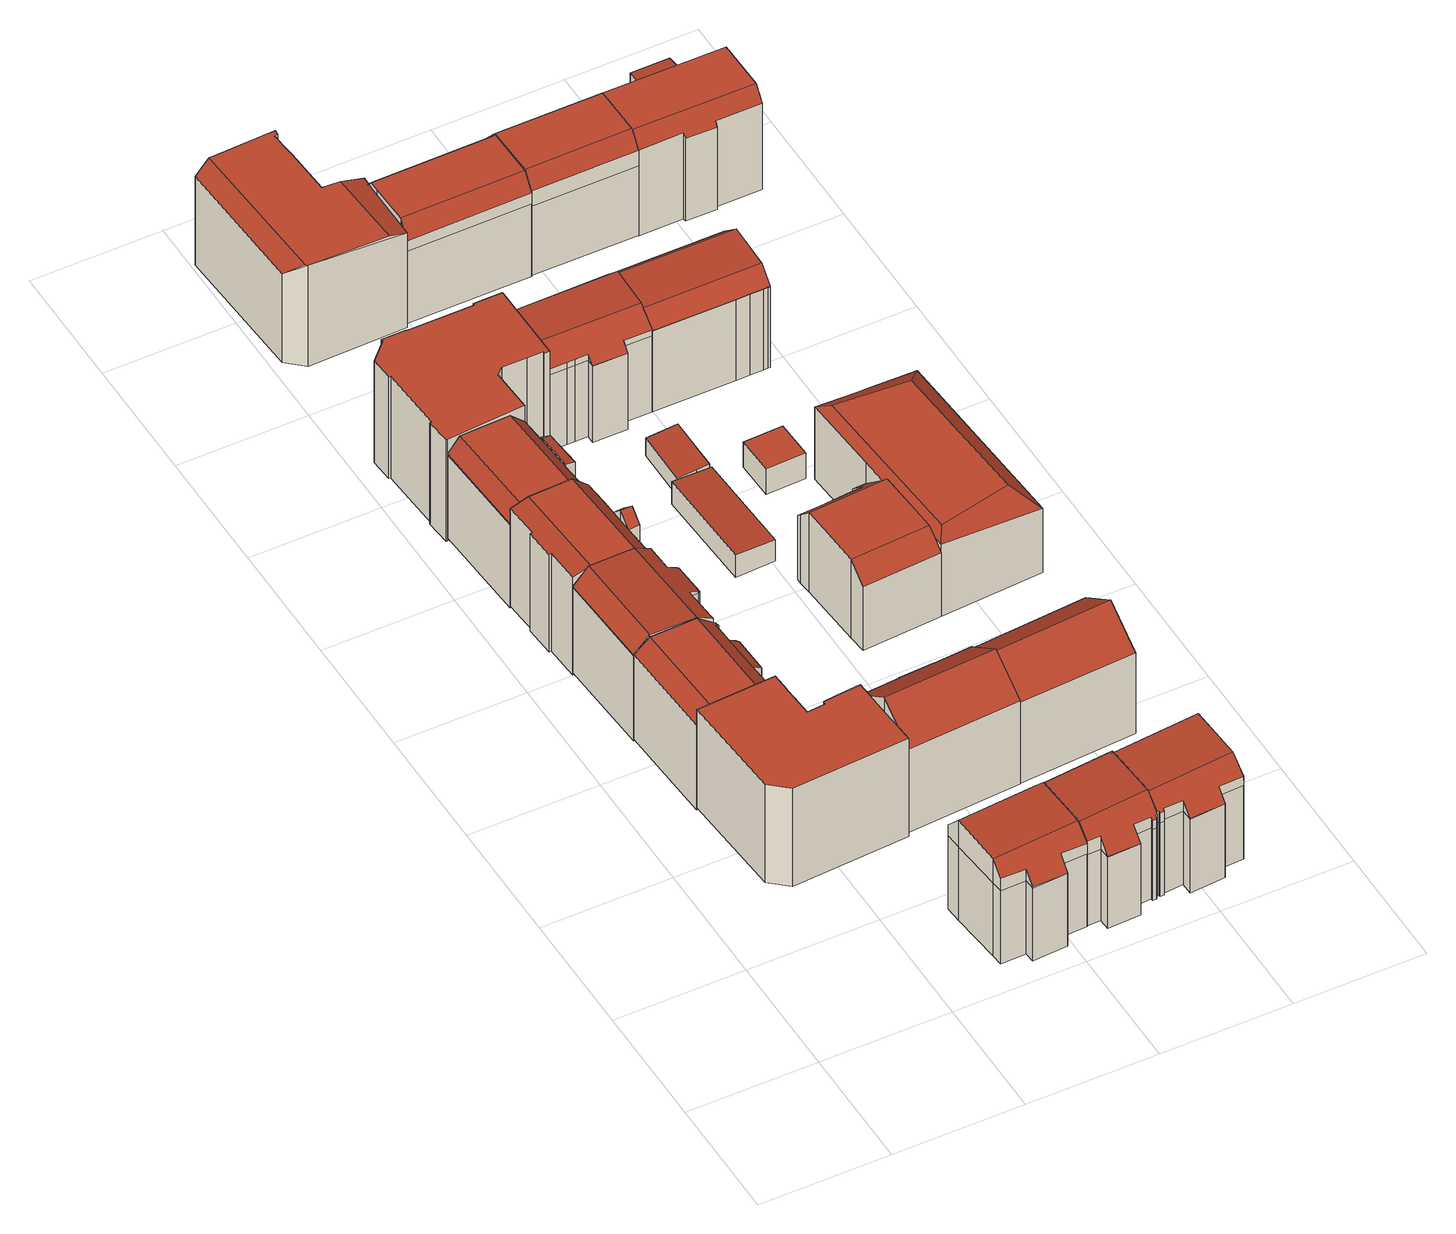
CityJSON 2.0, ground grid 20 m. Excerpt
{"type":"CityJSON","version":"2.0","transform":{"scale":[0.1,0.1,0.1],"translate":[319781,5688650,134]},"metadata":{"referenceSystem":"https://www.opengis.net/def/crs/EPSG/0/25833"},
"CityObjects":{
"building1":{"type":"Building","attributes":{"Dachtyp_tdc":"tdcPolyFlatRoof","Gemeindeschluessel":14713000,"Dachneigung":0,"QualitaetDacherkennung":49,"Geometrietyp2DReferenz":"3000","function":"31001_9998","roofType":"1000","measuredHeight":17.8},"geometry":[{"type":"MultiSurface","lod":"2","boundaries":[[[0,1,2,3]],[[1,4,5,2]],[[4,6,7,5]],[[6,8,9,7]],[[8,10,11,9]],[[10,12,13,11]],[[12,14,15,13]],[[14,16,17,15]],[[16,18,19,17]],[[18,20,21,19]],[[20,22,23,21]],[[22,24,25,23]],[[24,26,27,25]],[[26,28,29,27]],[[28,0,3,29]],[[28,26,24,22,20,18,16,14,12,10,8,6,4,1,0]],[[3,2,5,7,9,11,13,15,17,19,21,23,25,27,29]]],"semantics":{"surfaces":[{"type":"WallSurface"},{"type":"RoofSurface"},{"type":"GroundSurface"}],"values":[0,0,0,0,0,0,0,0,0,0,0,0,0,0,0,1,2]}}]},
"building2":{"type":"Building","attributes":{"Gemeindeschluessel":14713000,"Geometrietyp2DReferenz":"3000","function":"31001_9998","roofType":"9999"},"children":["building2-1","building2-2"]},
"building2-1":{"type":"BuildingPart","attributes":{"Dachtyp_tdc":"tdcPolyFlatRoof","Dachneigung":33.52,"QualitaetDacherkennung":82,"Geometrietyp2DReferenz":"3000","roofType":"2100","measuredHeight":15.35},"parents":["building2"],"geometry":[{"type":"MultiSurface","lod":"2","boundaries":[[[30,31,32]],[[30,33,34,31]],[[33,35,36,34]],[[35,37,38,36]],[[37,39,40,38]],[[37,35,33,30,39]],[[40,31,34,36,38]],[[30,31,40,39]]],"semantics":{"surfaces":[{"type":"WallSurface"},{"type":"RoofSurface"},{"type":"GroundSurface"},{"type":"ClosureSurface"}],"values":[0,0,0,0,0,1,2,3]}}]},
"building2-2":{"type":"BuildingPart","attributes":{"Dachtyp_tdc":"tdcCutGableRoof","Dachneigung":0.685,"QualitaetDacherkennung":90,"Geometrietyp2DReferenz":"3000","roofType":"9999","measuredHeight":17.32},"parents":["building2"],"geometry":[{"type":"MultiSurface","lod":"2","boundaries":[[[41,42,43,44]],[[42,45,46,43]],[[45,47,48,46]],[[47,49,50,48]],[[49,32,31,50]],[[39,51,52,40]],[[51,53,54,52]],[[53,55,56,54]],[[55,57,58,56]],[[57,59,60,58]],[[59,61,62,60]],[[61,63,64,62]],[[63,41,44,64]],[[53,51,39,30,32,49,47,45,42,41,63]],[[61,59,57,55]],[[63,61,55,53]],[[44,43,46,48,50,31,40,52,54,56,58,60,62,64]],[[31,32,30]],[[39,40,31,30]]],"semantics":{"surfaces":[{"type":"WallSurface"},{"type":"RoofSurface"},{"type":"GroundSurface"},{"type":"ClosureSurface"}],"values":[0,0,0,0,0,0,0,0,0,0,0,0,0,1,1,1,2,3,3]}}]},
"building3":{"type":"Building","attributes":{"Dachtyp_tdc":"tdcFreeFormRoof","Gemeindeschluessel":14713000,"Dachneigung":3.22,"QualitaetDacherkennung":74,"Geometrietyp2DReferenz":"3000","function":"31001_9998","roofType":"5000","measuredHeight":18.14},"geometry":[{"type":"MultiSurface","lod":"2","boundaries":[[[65,66,67,68]],[[66,69,70,67]],[[69,71,72,70]],[[71,73,74,72]],[[73,75,76,74]],[[75,77,78,76]],[[77,79,80,78]],[[79,81,82,80]],[[81,83,84,82]],[[83,85,86,84]],[[85,87,88,86]],[[87,89,90,88]],[[89,91,92,90]],[[91,93,94,92]],[[93,95,96,94]],[[95,97,98,96]],[[97,99,100,98]],[[99,65,68,100]],[[101,102,103,104]],[[105,106,107,108,109,110,111,75,112,113,114,115,116,117]],[[118,101,104,117,116]],[[99,118,116,65]],[[97,102,101,118,99]],[[91,117,104,93]],[[89,105,117,91]],[[65,116,115,66]],[[66,115,114,69]],[[69,114,113,71]],[[71,113,112,73]],[[73,112,75]],[[75,111,77]],[[77,111,110,79]],[[79,110,109,81]],[[81,109,108,83]],[[83,108,107,85]],[[85,107,106,87]],[[87,106,105,89]],[[93,104,103,95]],[[95,103,102,97]],[[68,67,70,72,74,76,78,80,82,84,86,88,90,92,94,96,98,100]]],"semantics":{"surfaces":[{"type":"WallSurface"},{"type":"RoofSurface"},{"type":"GroundSurface"}],"values":[0,0,0,0,0,0,0,0,0,0,0,0,0,0,0,0,0,0,1,1,1,0,0,0,0,0,0,0,0,0,0,0,0,0,0,0,0,0,0,2]}}]},
"building4":{"type":"Building","attributes":{"Dachtyp_tdc":"tdcFreeFormRoof","Gemeindeschluessel":14713000,"Dachneigung":2.91,"QualitaetDacherkennung":80,"Geometrietyp2DReferenz":"3000","function":"31001_9998","roofType":"5000","measuredHeight":18.11},"geometry":[{"type":"MultiSurface","lod":"2","boundaries":[[[119,120,121,122]],[[120,123,124,121]],[[123,125,126,124]],[[125,127,128,126]],[[127,129,130,128]],[[129,131,132,130]],[[131,133,134,132]],[[133,135,136,134]],[[135,137,138,136]],[[137,119,122,138]],[[139,140,141,142]],[[143,144,145,146,147,148,125,149]],[[144,139,142,145]],[[120,143,149,123]],[[123,149,125]],[[125,148,127]],[[127,148,147,129]],[[129,147,146,131]],[[131,146,145,133]],[[133,145,142,135]],[[119,140,139,144,143,120]],[[135,142,141,137]],[[137,141,140,119]],[[122,121,124,126,128,130,132,134,136,138]]],"semantics":{"surfaces":[{"type":"WallSurface"},{"type":"RoofSurface"},{"type":"GroundSurface"}],"values":[0,0,0,0,0,0,0,0,0,0,1,1,1,0,0,0,0,0,0,0,0,0,0,2]}}]},
"building5":{"type":"Building","attributes":{"Gemeindeschluessel":14713000,"Geometrietyp2DReferenz":"3000","function":"31001_9998","roofType":"9999"},"children":["building5-1","building5-2"]},
"building5-1":{"type":"BuildingPart","attributes":{"Dachtyp_tdc":"tdcCutGableRoof","Dachneigung":1.38,"QualitaetDacherkennung":79,"Geometrietyp2DReferenz":"3000","roofType":"9999","measuredHeight":18.34},"parents":["building5"],"geometry":[{"type":"MultiSurface","lod":"2","boundaries":[[[150,151,152,153]],[[151,154,155,152]],[[154,156,157,155]],[[156,158,159,157]],[[158,160,161,159]],[[160,162,163,161]],[[162,164,165,163]],[[164,166,167,165]],[[166,168,169,167]],[[168,170,171,172,169]],[[173,66,174,175]],[[66,116,176,174]],[[116,177,178,176]],[[177,150,153,178]],[[162,160,158,156,154,151,150,177]],[[116,66,173,179,180,170,168,166,164]],[[177,116,164,162]],[[153,152,155,157,159,161,163,165,167,169,172,181,175,174,176,178]],[[180,171,170]],[[175,181,179,173]],[[181,172,171,180,179]]],"semantics":{"surfaces":[{"type":"WallSurface"},{"type":"RoofSurface"},{"type":"GroundSurface"},{"type":"ClosureSurface"}],"values":[0,0,0,0,0,0,0,0,0,0,0,0,0,0,1,1,1,2,0,3,3]}}]},
"building5-2":{"type":"BuildingPart","attributes":{"Dachtyp_tdc":"tdcGableRoof","Dachneigung":43.4,"QualitaetDacherkennung":76,"Geometrietyp2DReferenz":"3000","roofType":"3100","measuredHeight":17.75},"parents":["building5"],"geometry":[{"type":"MultiSurface","lod":"2","boundaries":[[[171,182,169,172]],[[182,183,184,169]],[[183,185,186,184]],[[185,187,188,186]],[[187,189,190,188]],[[189,173,175,190]],[[187,185,183,182,171,180,191]],[[191,173,189,187]],[[181,172,169,184,186,188,190,175]],[[179,173,191]],[[181,175,173,179]],[[180,179,191]],[[181,179,180,171,172]]],"semantics":{"surfaces":[{"type":"WallSurface"},{"type":"RoofSurface"},{"type":"GroundSurface"},{"type":"ClosureSurface"}],"values":[0,0,0,0,0,0,1,1,2,0,3,0,3]}}]},
"building6":{"type":"Building","attributes":{"Gemeindeschluessel":14713000,"Geometrietyp2DReferenz":"3000","function":"31001_9998","roofType":"9999"},"children":["building6-1","building6-2"]},
"building6-1":{"type":"BuildingPart","attributes":{"Dachtyp_tdc":"tdcCutGableRoof","Dachneigung":2.09,"QualitaetDacherkennung":85,"Geometrietyp2DReferenz":"3000","roofType":"9999","measuredHeight":17.55},"parents":["building6"],"geometry":[{"type":"MultiSurface","lod":"2","boundaries":[[[192,193,194,195]],[[193,196,197,194]],[[196,198,199,197]],[[200,201,202,203]],[[201,204,205,202]],[[204,206,207,205]],[[206,208,209,207]],[[208,192,195,209]],[[210,211,212,213]],[[198,214,193,215,216,206,204,217,200]],[[218,213,212,216,215]],[[200,217,201]],[[201,217,204]],[[193,214,196]],[[192,210,213,218,215,193]],[[196,214,198]],[[208,211,210,192]],[[206,216,212,211,208]],[[195,194,197,199,203,202,205,207,209]],[[200,203,199,198]]],"semantics":{"surfaces":[{"type":"WallSurface"},{"type":"RoofSurface"},{"type":"GroundSurface"},{"type":"ClosureSurface"}],"values":[0,0,0,0,0,0,0,0,1,1,1,0,0,0,0,0,0,0,2,3]}}]},
"building6-2":{"type":"BuildingPart","attributes":{"Dachtyp_tdc":"tdcPolyFlatRoof","Dachneigung":17.78,"QualitaetDacherkennung":75,"Geometrietyp2DReferenz":"3000","roofType":"2100","measuredHeight":15.41},"parents":["building6"],"geometry":[{"type":"MultiSurface","lod":"2","boundaries":[[[219,220,200,203,221]],[[222,223,224,199,198]],[[223,219,221,224]],[[223,222,220,219]],[[221,203,199,224]],[[222,198,200,220]],[[198,199,203,200]]],"semantics":{"surfaces":[{"type":"WallSurface"},{"type":"RoofSurface"},{"type":"GroundSurface"},{"type":"ClosureSurface"}],"values":[0,0,0,1,2,0,3]}}]},
"building7":{"type":"Building","attributes":{"Dachtyp_tdc":"tdcGableRoof","Gemeindeschluessel":14713000,"Dachneigung":37.18,"QualitaetDacherkennung":60,"Geometrietyp2DReferenz":"3000","function":"31001_9998","roofType":"3100","measuredHeight":19.68},"geometry":[{"type":"MultiSurface","lod":"2","boundaries":[[[225,226,227,228]],[[226,229,230,227]],[[229,231,232,230]],[[231,233,234,232]],[[233,235,236,234]],[[235,237,238,236]],[[237,239,240,238]],[[239,241,242,240]],[[241,243,244,242]],[[243,245,246,244]],[[245,247,248,246]],[[247,249,250,248]],[[249,225,228,250]],[[245,243,241,239,237,235,233,231,229,226,225]],[[225,249,247,245]],[[228,227,230,232,234,236,238,240,242,244,246,248,250]]],"semantics":{"surfaces":[{"type":"WallSurface"},{"type":"RoofSurface"},{"type":"GroundSurface"}],"values":[0,0,0,0,0,0,0,0,0,0,0,0,0,1,1,2]}}]},
"building8":{"type":"Building","attributes":{"Dachtyp_tdc":"tdcFreeFormRoof","Gemeindeschluessel":14713000,"Dachneigung":2.79,"QualitaetDacherkennung":74,"Geometrietyp2DReferenz":"3000","function":"31001_9998","roofType":"5000","measuredHeight":18},"geometry":[{"type":"MultiSurface","lod":"2","boundaries":[[[251,252,253,254]],[[252,255,256,253]],[[255,257,258,256]],[[257,259,260,258]],[[259,261,262,260]],[[261,263,264,262]],[[263,265,266,264]],[[265,267,268,266]],[[267,269,270,268]],[[269,271,272,270]],[[271,273,274,272]],[[273,275,276,274]],[[275,277,278,276]],[[277,279,280,278]],[[279,281,282,280]],[[281,251,254,282]],[[283,284,285,286,287,288,289,290,291,292,293,269]],[[294,295,296,297]],[[290,289,295,294]],[[279,294,297,281]],[[281,297,296,251]],[[277,290,294,279]],[[251,296,295,252]],[[252,295,289,255]],[[269,293,271]],[[271,293,292,273]],[[273,292,291,275]],[[275,291,290,277]],[[255,289,288,257]],[[257,288,287,259]],[[259,287,286,261]],[[261,286,285,263]],[[263,285,284,265]],[[265,284,283,267]],[[267,283,269]],[[254,253,256,258,260,262,264,266,268,270,272,274,276,278,280,282]]],"semantics":{"surfaces":[{"type":"WallSurface"},{"type":"RoofSurface"},{"type":"GroundSurface"}],"values":[0,0,0,0,0,0,0,0,0,0,0,0,0,0,0,0,1,1,1,0,0,0,0,0,0,0,0,0,0,0,0,0,0,0,0,2]}}]},
"building9":{"type":"Building","attributes":{"Dachtyp_tdc":"tdcPolyFlatRoof","Gemeindeschluessel":14713000,"Dachneigung":0,"QualitaetDacherkennung":47,"Geometrietyp2DReferenz":"3000","function":"31001_9998","roofType":"1000","measuredHeight":18.44},"geometry":[{"type":"MultiSurface","lod":"2","boundaries":[[[298,299,300,301]],[[299,302,303,300]],[[302,304,305,303]],[[304,306,307,305]],[[306,308,309,307]],[[308,310,311,309]],[[310,312,313,311]],[[312,314,315,313]],[[314,316,317,315]],[[316,318,319,317]],[[318,320,321,319]],[[320,322,323,321]],[[322,324,325,323]],[[324,326,327,325]],[[326,328,329,327]],[[328,330,331,329]],[[330,332,333,331]],[[332,334,335,333]],[[334,336,337,335]],[[336,338,339,337]],[[338,340,341,339]],[[340,342,343,341]],[[342,298,301,343]],[[342,340,338,336,334,332,330,328,326,324,322,320,318,316,314,312,310,308,306,304,302,299,298]],[[301,300,303,305,307,309,311,313,315,317,319,321,323,325,327,329,331,333,335,337,339,341,343]]],"semantics":{"surfaces":[{"type":"WallSurface"},{"type":"RoofSurface"},{"type":"GroundSurface"}],"values":[0,0,0,0,0,0,0,0,0,0,0,0,0,0,0,0,0,0,0,0,0,0,0,1,2]}}]},
"building10":{"type":"Building","attributes":{"Dachtyp_tdc":"tdcFreeFormRoof","Gemeindeschluessel":14713000,"Dachneigung":1.89,"QualitaetDacherkennung":56,"Geometrietyp2DReferenz":"3000","function":"31001_9998","roofType":"5000","measuredHeight":18.27},"geometry":[{"type":"MultiSurface","lod":"2","boundaries":[[[344,345,346,347]],[[345,348,349,346]],[[348,350,351,349]],[[350,352,353,351]],[[352,354,355,353]],[[354,356,357,355]],[[356,358,359,357]],[[358,360,361,359]],[[360,362,363,361]],[[362,364,365,363]],[[364,366,367,365]],[[366,368,369,367]],[[368,370,371,369]],[[370,344,347,371]],[[360,372,373,362]],[[374,356,354,375]],[[370,368,366,364,373,372,358,374,375,352,350,348,345,344]],[[354,352,375]],[[358,356,374]],[[364,362,373]],[[360,358,372]],[[347,346,349,351,353,355,357,359,361,363,365,367,369,371]]],"semantics":{"surfaces":[{"type":"WallSurface"},{"type":"RoofSurface"},{"type":"GroundSurface"}],"values":[0,0,0,0,0,0,0,0,0,0,0,0,0,0,1,1,1,0,0,0,0,2]}}]},
"building11":{"type":"Building","attributes":{"Dachtyp_tdc":"tdcFreeFormRoof","Gemeindeschluessel":14713000,"Dachneigung":3.24,"QualitaetDacherkennung":76,"Geometrietyp2DReferenz":"3000","function":"31001_9998","roofType":"5000","measuredHeight":17.99},"geometry":[{"type":"MultiSurface","lod":"2","boundaries":[[[376,377,378,379]],[[377,380,381,378]],[[380,382,383,381]],[[382,384,385,383]],[[384,386,387,385]],[[386,388,389,387]],[[388,390,391,389]],[[390,392,393,391]],[[392,394,395,393]],[[394,396,397,395]],[[396,398,399,397]],[[398,400,401,399]],[[400,402,403,401]],[[402,404,405,403]],[[404,406,407,405]],[[406,408,409,407]],[[408,376,379,409]],[[410,411,412,413,414,415,416]],[[417,418,388,419,420,421,422,423,424,425,426,427]],[[421,416,415,428,422]],[[404,422,428,406]],[[406,428,415,414,408]],[[392,417,427,394]],[[394,427,426,396]],[[396,426,425,398]],[[398,425,424,400]],[[400,424,423,402]],[[402,423,422,404]],[[384,420,419,386]],[[382,410,416,421,420,384]],[[386,419,388]],[[390,418,417,392]],[[408,414,413,376]],[[376,413,412,377]],[[377,412,411,380]],[[380,411,410,382]],[[388,418,390]],[[379,378,381,383,385,387,389,391,393,395,397,399,401,403,405,407,409]]],"semantics":{"surfaces":[{"type":"WallSurface"},{"type":"RoofSurface"},{"type":"GroundSurface"}],"values":[0,0,0,0,0,0,0,0,0,0,0,0,0,0,0,0,0,1,1,1,0,0,0,0,0,0,0,0,0,0,0,0,0,0,0,0,0,2]}}]},
"building12":{"type":"Building","attributes":{"Dachtyp_tdc":"tdcPolyFlatRoof","Gemeindeschluessel":14713000,"Dachneigung":2.85,"QualitaetDacherkennung":79,"Geometrietyp2DReferenz":"3000","function":"31001_9998","roofType":"2100","measuredHeight":4.14},"geometry":[{"type":"MultiSurface","lod":"2","boundaries":[[[429,430,431,432]],[[430,433,434,431]],[[433,435,436,434]],[[435,429,432,436]],[[435,433,430,429]],[[432,431,434,436]]],"semantics":{"surfaces":[{"type":"WallSurface"},{"type":"RoofSurface"},{"type":"GroundSurface"}],"values":[0,0,0,0,1,2]}}]},
"building13":{"type":"Building","attributes":{"Dachtyp_tdc":"tdcGableRoof","Gemeindeschluessel":14713000,"Dachneigung":35.84,"QualitaetDacherkennung":74,"Geometrietyp2DReferenz":"3000","function":"31001_9998","roofType":"3100","measuredHeight":19.1},"geometry":[{"type":"MultiSurface","lod":"2","boundaries":[[[437,438,439,440]],[[438,441,442,439]],[[441,443,444,442]],[[443,437,440,444]],[[441,438,445]],[[437,443,446]],[[438,437,446,445]],[[443,441,445,446]],[[440,439,442,444]]],"semantics":{"surfaces":[{"type":"WallSurface"},{"type":"RoofSurface"},{"type":"GroundSurface"}],"values":[0,0,0,0,0,0,1,1,2]}}]},
"building14":{"type":"Building","attributes":{"Dachtyp_tdc":"tdcFreeFormRoof","Gemeindeschluessel":14713000,"Dachneigung":2.47,"QualitaetDacherkennung":73,"Geometrietyp2DReferenz":"3000","function":"31001_9998","roofType":"5000","measuredHeight":17.58},"geometry":[{"type":"MultiSurface","lod":"2","boundaries":[[[447,448,449,325]],[[448,450,323,449]],[[450,451,452,323]],[[451,453,454,452]],[[453,455,456,454]],[[455,457,458,456]],[[457,459,460,458]],[[459,461,462,460]],[[461,463,464,462]],[[463,465,466,464]],[[465,467,468,466]],[[467,469,470,468]],[[469,471,472,470]],[[471,447,325,472]],[[473,474,475,476]],[[463,477,478,479,480,481,482,483,484,485,486]],[[480,474,473,487,481]],[[447,482,481,487,448]],[[448,487,473,476,450]],[[463,486,465]],[[465,486,485,467]],[[467,485,484,469]],[[469,484,483,471]],[[471,483,482,447]],[[453,474,480,455]],[[455,480,479,457]],[[457,479,478,459]],[[459,478,477,461]],[[461,477,463]],[[450,476,475,451]],[[451,475,474,453]],[[325,449,323,452,454,456,458,460,462,464,466,468,470,472]]],"semantics":{"surfaces":[{"type":"WallSurface"},{"type":"RoofSurface"},{"type":"GroundSurface"}],"values":[0,0,0,0,0,0,0,0,0,0,0,0,0,0,1,1,1,0,0,0,0,0,0,0,0,0,0,0,0,0,0,2]}}]},
"building15":{"type":"Building","attributes":{"Dachtyp_tdc":"tdcPolyFlatRoof","Gemeindeschluessel":14713000,"Dachneigung":4.34,"QualitaetDacherkennung":96,"Geometrietyp2DReferenz":"3000","function":"31001_9998","roofType":"2100","measuredHeight":3.51},"geometry":[{"type":"MultiSurface","lod":"2","boundaries":[[[488,489,490,491]],[[489,492,493,490]],[[492,494,495,493]],[[494,496,497,495]],[[496,498,499,497]],[[498,488,491,499]],[[498,496,494,492,489,488]],[[491,490,493,495,497,499]]],"semantics":{"surfaces":[{"type":"WallSurface"},{"type":"RoofSurface"},{"type":"GroundSurface"}],"values":[0,0,0,0,0,0,1,2]}}]},
"building16":{"type":"Building","attributes":{"Dachtyp_tdc":"tdcFreeFormRoof","Gemeindeschluessel":14713000,"Dachneigung":2.59,"QualitaetDacherkennung":75,"Geometrietyp2DReferenz":"3000","function":"31001_9998","roofType":"5000","measuredHeight":17.61},"geometry":[{"type":"MultiSurface","lod":"2","boundaries":[[[500,501,502,503]],[[501,504,505,502]],[[504,506,507,505]],[[506,508,509,507]],[[508,510,511,509]],[[510,512,513,511]],[[512,514,515,513]],[[514,516,517,515]],[[516,518,519,517]],[[518,520,521,519]],[[520,522,523,521]],[[522,500,503,523]],[[524,525,510,508,526,527,528,529]],[[530,531,532,533]],[[528,534,532,531,529]],[[500,532,534,501]],[[501,534,528,527,504]],[[522,533,532,500]],[[520,530,533,522]],[[518,531,530,520]],[[516,529,531,518]],[[514,524,529,516]],[[504,527,526,506]],[[506,526,508]],[[512,525,524,514]],[[510,525,512]],[[503,502,505,507,509,511,513,515,517,519,521,523]]],"semantics":{"surfaces":[{"type":"WallSurface"},{"type":"RoofSurface"},{"type":"GroundSurface"}],"values":[0,0,0,0,0,0,0,0,0,0,0,0,1,1,1,0,0,0,0,0,0,0,0,0,0,0,2]}}]},
"building17":{"type":"Building","attributes":{"Dachtyp_tdc":"tdcPolyFlatRoof","Gemeindeschluessel":14713000,"Dachneigung":0,"QualitaetDacherkennung":83,"Geometrietyp2DReferenz":"3000","function":"31001_9998","roofType":"1000","measuredHeight":4.53},"geometry":[{"type":"MultiSurface","lod":"2","boundaries":[[[535,536,537,538]],[[536,539,540,537]],[[539,541,542,540]],[[541,535,538,542]],[[541,539,536,535]],[[538,537,540,542]]],"semantics":{"surfaces":[{"type":"WallSurface"},{"type":"RoofSurface"},{"type":"GroundSurface"}],"values":[0,0,0,0,1,2]}}]},
"building18":{"type":"Building","attributes":{"Gemeindeschluessel":14713000,"Geometrietyp2DReferenz":"3000","function":"31001_9998","roofType":"9999"},"children":["building18-1","building18-2"]},
"building18-1":{"type":"BuildingPart","attributes":{"Dachtyp_tdc":"tdcCutGableRoof","Dachneigung":0.3,"QualitaetDacherkennung":69,"Geometrietyp2DReferenz":"3000","roofType":"9999","measuredHeight":14.26},"parents":["building18"],"geometry":[{"type":"MultiSurface","lod":"2","boundaries":[[[543,544,545,546]],[[544,547,548,545]],[[547,549,550,548]],[[549,551,552,550]],[[551,553,554,552]],[[553,555,556,554]],[[555,557,558,556]],[[557,559,560,558]],[[559,561,562,560]],[[561,563,564,562]],[[547,544,543,565,566]],[[567,568,563,561,559,557,555,553,551,549]],[[566,567,549,547]],[[546,545,548,550,552,554,556,558,560,562,564,569,570]],[[571,568,567]],[[569,564,563,568,571]],[[566,572,571,567]],[[572,570,569,571]],[[565,572,566]],[[543,546,570,572,565]]],"semantics":{"surfaces":[{"type":"WallSurface"},{"type":"RoofSurface"},{"type":"GroundSurface"},{"type":"ClosureSurface"}],"values":[0,0,0,0,0,0,0,0,0,0,1,1,1,2,0,3,0,3,0,3]}}]},
"building18-2":{"type":"BuildingPart","attributes":{"Dachtyp_tdc":"tdcCutTentRoof","Dachneigung":0.095,"QualitaetDacherkennung":62,"Geometrietyp2DReferenz":"3000","roofType":"9999","measuredHeight":14.26},"parents":["building18"],"geometry":[{"type":"MultiSurface","lod":"2","boundaries":[[[573,574,575,576]],[[574,577,543,546,575]],[[578,579,580,564,563]],[[579,581,582,580]],[[581,583,584,582]],[[583,573,576,584]],[[574,573,585,586]],[[577,574,586,587]],[[579,578,568,571,572,565,577,587,588]],[[573,583,581,579,588,585]],[[588,587,586,585]],[[576,575,546,570,569,564,580,582,584]],[[578,563,568]],[[565,543,577]],[[568,563,564,569,571]],[[571,569,570,572]],[[572,570,546,543,565]]],"semantics":{"surfaces":[{"type":"WallSurface"},{"type":"RoofSurface"},{"type":"GroundSurface"},{"type":"ClosureSurface"}],"values":[0,0,0,0,0,0,1,1,1,1,1,2,0,0,3,3,3]}}]},
"building19":{"type":"Building","attributes":{"Dachtyp_tdc":"tdcFreeFormRoof","Gemeindeschluessel":14713000,"Dachneigung":4.78,"QualitaetDacherkennung":80,"Geometrietyp2DReferenz":"3000","function":"31001_9998","roofType":"5000","measuredHeight":17.48},"geometry":[{"type":"MultiSurface","lod":"2","boundaries":[[[589,590,591,592]],[[590,593,452,591]],[[593,594,595,452]],[[594,596,597,595]],[[596,598,599,597]],[[598,600,601,599]],[[600,602,603,601]],[[602,604,605,603]],[[604,606,607,605]],[[606,608,609,607]],[[608,610,458,609]],[[610,589,592,458]],[[611,612,613,614,615,616,617,618]],[[594,593,619,620]],[[619,621,614,613,620]],[[589,614,621,590]],[[590,621,619,593]],[[596,620,613,598]],[[594,620,596]],[[604,618,617,606]],[[602,611,618,604]],[[606,617,616,608]],[[608,616,615,610]],[[610,615,614,589]],[[598,613,612,600]],[[600,612,611,602]],[[592,591,452,595,597,599,601,603,605,607,609,458]]],"semantics":{"surfaces":[{"type":"WallSurface"},{"type":"RoofSurface"},{"type":"GroundSurface"}],"values":[0,0,0,0,0,0,0,0,0,0,0,0,1,1,1,0,0,0,0,0,0,0,0,0,0,0,2]}}]},
"building20":{"type":"Building","attributes":{"Dachtyp_tdc":"tdcFreeFormRoof","Gemeindeschluessel":14713000,"Dachneigung":2.37,"QualitaetDacherkennung":79,"Geometrietyp2DReferenz":"3000","function":"31001_9998","roofType":"5000","measuredHeight":17.89},"geometry":[{"type":"MultiSurface","lod":"2","boundaries":[[[622,623,624,625]],[[623,626,627,624]],[[626,628,629,627]],[[628,630,631,629]],[[630,632,633,631]],[[632,634,635,633]],[[634,636,637,635]],[[636,638,639,637]],[[638,640,641,639]],[[640,642,643,641]],[[642,644,645,643]],[[644,646,647,645]],[[646,648,649,647]],[[648,650,651,649]],[[650,622,625,651]],[[652,653,654,655]],[[656,657,636,658,659,660,661,662,663,664,665,666,667]],[[668,667,666,654,653]],[[642,668,653,644]],[[640,656,667,668,642]],[[650,665,664,622]],[[648,655,654,666,665,650]],[[622,664,663,623]],[[623,663,662,626]],[[626,662,661,628]],[[628,661,660,630]],[[630,660,659,632]],[[632,659,658,634]],[[634,658,636]],[[638,657,656,640]],[[636,657,638]],[[646,652,655,648]],[[644,653,652,646]],[[625,624,627,629,631,633,635,637,639,641,643,645,647,649,651]]],"semantics":{"surfaces":[{"type":"WallSurface"},{"type":"RoofSurface"},{"type":"GroundSurface"}],"values":[0,0,0,0,0,0,0,0,0,0,0,0,0,0,0,1,1,1,0,0,0,0,0,0,0,0,0,0,0,0,0,0,0,2]}}]},
"building21":{"type":"Building","attributes":{"Gemeindeschluessel":14713000,"Geometrietyp2DReferenz":"3000","function":"31001_9998","roofType":"9999"},"children":["building21-1","building21-2"]},
"building21-1":{"type":"BuildingPart","attributes":{"Dachtyp_tdc":"tdcPolyFlatRoof","Dachneigung":3.85,"QualitaetDacherkennung":76,"Geometrietyp2DReferenz":"3000","roofType":"2100","measuredHeight":15.26},"parents":["building21"],"geometry":[{"type":"MultiSurface","lod":"2","boundaries":[[[669,670,671,672,673]],[[670,674,675,671]],[[674,676,677,675]],[[676,678,677]],[[676,674,670,669]],[[672,671,675,677]],[[673,678,676,669]],[[673,672,677,678]]],"semantics":{"surfaces":[{"type":"WallSurface"},{"type":"RoofSurface"},{"type":"GroundSurface"},{"type":"ClosureSurface"}],"values":[0,0,0,0,1,2,0,3]}}]},
"building21-2":{"type":"BuildingPart","attributes":{"Dachtyp_tdc":"tdcCutGableRoof","Dachneigung":2.19,"QualitaetDacherkennung":74,"Geometrietyp2DReferenz":"3000","roofType":"9999","measuredHeight":17.96},"parents":["building21"],"geometry":[{"type":"MultiSurface","lod":"2","boundaries":[[[656,673,672,679]],[[678,680,681,677]],[[680,682,683,681]],[[682,684,685,683]],[[684,686,687,685]],[[686,688,689,687]],[[688,690,691,689]],[[690,692,693,691]],[[692,694,695,693]],[[694,652,696,695]],[[652,697,698,696]],[[697,699,700,698]],[[699,656,679,700]],[[682,680,678,673,656,699]],[[697,652,694,692,690,688,686,684]],[[699,697,684,682]],[[679,672,677,681,683,685,687,689,691,693,695,696,698,700]],[[677,672,673,678]]],"semantics":{"surfaces":[{"type":"WallSurface"},{"type":"RoofSurface"},{"type":"GroundSurface"},{"type":"ClosureSurface"}],"values":[0,0,0,0,0,0,0,0,0,0,0,0,0,1,1,1,2,3]}}]}
},
"vertices":[
[115,282,210],[87,306,210],[87,306,32],[115,282,32],[76,474,210],[76,474,32],[197,481,210],[197,481,32],[197,472,210],[197,472,32],[198,459,210],[198,459,32],[198,448,210],[198,448,32],[199,436,210],[199,436,32],[199,432,210],[199,432,32],[201,401,210],[201,401,32],[229,403,210],[229,403,32],[230,408,210],[230,408,32],[251,410,210],[251,410,32],[287,413,210],[287,413,32],[294,293,210],[294,293,32],
[191,597,181],[191,597,28],[191,597,180],[201,597,175],[201,597,28],[206,597,171],[206,597,28],[208,539,171],[208,539,28],[194,537,181],[194,537,28],
[189,637,180],[193,637,177],[193,637,28],[189,637,28],[194,631,177],[194,631,28],[189,630,181],[189,630,28],[191,606,180],[191,606,28],[197,481,181],[197,481,28],[172,480,200],[172,480,28],[100,475,201],[100,475,28],[76,474,181],[76,474,28],[68,632,181],[68,632,28],[92,633,201],[92,633,28],[164,636,200],[164,636,28],
[156,791,178],[180,792,178],[180,792,24],[156,791,24],[181,768,178],[181,768,24],[182,751,178],[182,751,24],[197,751,178],[197,751,24],[200,751,178],[200,751,24],[202,698,178],[202,698,24],[200,697,178],[200,697,24],[185,696,178],[185,696,24],[186,679,178],[186,679,24],[188,642,178],[188,642,24],[189,642,178],[189,642,24],[189,637,178],[189,637,24],[165,636,178],[165,636,24],[92,633,178],[92,633,24],[68,632,178],[68,632,24],[60,785,178],[60,785,24],[136,790,178],[136,790,24],[84,786,205],[60,785,180],[68,632,180],[92,633,205],[189,637,187],[189,642,187],[188,642,188],[186,679,188],[185,696,188],[200,697,180],[202,698,179],[197,751,180],[182,751,188],[181,768,188],[180,792,188],[156,791,201],[165,636,201],[136,790,202],
[402,148,171],[414,24,171],[414,24,39],[402,148,39],[374,22,171],[374,22,39],[374,4,171],[374,4,39],[320,1,171],[320,1,39],[319,17,171],[319,17,39],[281,16,171],[281,16,39],[279,34,171],[279,34,39],[272,115,171],[272,115,39],[270,141,171],[270,141,39],[404,126,220],[402,148,195],[270,141,191],[272,115,220],[414,24,190],[412,45,215],[279,34,215],[281,16,194],[319,17,192],[320,1,173],[374,22,192],
[60,785,196],[57,839,196],[57,839,19],[60,785,19],[54,839,195],[54,839,19],[51,886,195],[51,886,19],[54,886,196],[54,886,19],[51,940,196],[51,940,19],[79,942,203],[79,942,19],[147,946,201],[147,946,19],[171,947,178],[171,947,19],[174,909,178],[174,909,19],[174,908,178],[174,908,155],[174,908,19],[177,846,178],[180,792,19],[177,846,19],[156,791,19],[88,787,203],[88,787,19],[176,866,178],[175,885,178],[176,866,19],
[174,909,155],[175,886,177],[175,886,19],[191,886,178],[191,886,19],[193,867,197],[193,867,19],[194,847,178],[194,847,19],[176,866,197],
[42,1096,165],[162,1104,165],[162,1104,15],[42,1096,15],[164,1064,165],[164,1064,15],[165,1064,165],[165,1064,15],[168,1003,165],[167,1003,165],[167,1003,15],[168,1003,15],[170,974,165],[170,974,15],[171,947,165],[171,947,15],[51,940,165],[51,940,15],[42,1096,168],[51,940,168],[70,941,191],[61,1097,191],[164,1064,166],[139,1102,188],[148,946,188],[167,1003,166],[91,1099,190],
[183,1005,165],[168,1003,169],[183,1005,15],[165,1064,169],[179,1065,165],[179,1065,15],
[290,353,236],[287,413,191],[287,413,39],[290,353,39],[320,416,190],[320,416,39],[330,417,190],[330,417,39],[348,418,190],[348,418,39],[348,420,189],[348,420,39],[349,420,189],[349,420,39],[402,422,189],[402,422,39],[402,421,190],[402,421,39],[460,425,190],[460,425,39],[463,364,236],[463,364,39],[467,304,190],[467,304,39],[294,293,190],[294,293,39],
[510,155,169],[512,135,169],[512,135,40],[510,155,40],[520,52,169],[520,52,40],[522,29,169],[522,29,40],[519,29,169],[519,29,40],[519,26,169],[519,26,40],[513,26,169],[513,26,40],[513,29,169],[513,29,40],[485,27,169],[485,27,40],[486,9,169],[486,9,40],[436,7,169],[436,7,40],[435,25,169],[435,25,40],[414,24,169],[414,24,40],[412,42,169],[412,42,40],[405,125,169],[405,125,40],[402,148,169],[402,148,40],[485,27,190],[513,29,189],[513,26,185],[519,26,185],[519,29,189],[522,29,189],[520,52,216],[412,42,216],[414,24,194],[435,25,193],[436,7,171],[405,125,220],[512,135,220],[510,155,195],[402,148,192],
[37,1135,194],[40,1135,194],[40,1135,10],[37,1135,10],[34,1237,194],[34,1237,10],[31,1237,194],[31,1237,10],[29,1273,194],[29,1273,10],[57,1301,194],[57,1301,10],[57,1305,194],[57,1305,10],[94,1305,194],[94,1305,10],[94,1304,194],[94,1304,10],[195,1304,194],[195,1304,10],[195,1307,194],[195,1307,10],[239,1307,194],[239,1307,10],[239,1304,194],[239,1304,10],[240,1182,194],[240,1182,10],[240,1179,194],[240,1179,10],[232,1179,194],[232,1179,10],[232,1182,194],[232,1182,10],[208,1182,194],[208,1182,10],[170,1182,194],[170,1182,10],[159,1172,194],[159,1172,10],[162,1104,194],[162,1104,10],[42,1096,194],[42,1096,10],[40,1096,194],[40,1096,10],
[125,1722,182],[126,1700,182],[126,1700,2],[125,1722,2],[127,1692,182],[127,1692,2],[128,1680,182],[128,1680,2],[132,1607,182],[132,1607,2],[195,1606,171],[195,1606,2],[194,1485,173],[194,1485,2],[44,1482,185],[44,1482,2],[18,1505,163],[18,1505,2],[6,1722,163],[6,1722,2],[125,1731,182],[125,1731,2],[127,1731,182],[127,1731,2],[130,1731,182],[130,1731,2],[130,1723,182],[130,1723,2],[41,1485,185],[27,1724,185],[167,1484,181],[160,1606,181],
[613,161,174],[613,164,174],[613,164,41],[613,161,41],[642,165,174],[642,165,41],[643,162,174],[643,162,41],[655,37,174],[655,37,41],[617,35,174],[617,35,41],[617,18,174],[617,18,41],[563,14,174],[563,14,41],[562,32,174],[562,32,41],[531,30,174],[531,30,41],[531,27,174],[531,27,41],[525,27,174],[525,27,41],[524,29,174],[524,29,41],[522,29,174],[522,29,41],[520,49,174],[520,49,41],[514,111,174],[514,111,41],[510,155,174],[510,155,41],[643,162,198],[642,165,194],[613,164,192],[613,161,196],[510,155,192],[512,131,221],[645,143,221],[562,32,194],[563,14,176],[617,35,192],[655,37,191],[652,61,216],[520,49,216],[522,29,195],[524,29,195],[525,27,192],[531,27,192],[531,30,195],[514,111,220],
[396,846,60],[335,843,63],[335,843,22],[396,846,22],[328,1006,63],[328,1006,22],[389,1008,60],[389,1008,22],
[645,315,186],[467,304,187],[467,304,40],[645,315,40],[460,425,187],[460,425,40],[638,439,186],[638,439,40],[463,365,231],[642,378,231],
[240,1182,148],[239,1263,148],[239,1263,10],[239,1304,148],[395,1305,148],[395,1305,10],[395,1277,148],[395,1277,10],[395,1213,148],[395,1213,10],[395,1183,148],[395,1183,10],[353,1183,148],[353,1183,10],[352,1182,148],[352,1182,10],[351,1169,148],[351,1169,10],[299,1169,148],[299,1169,10],[299,1182,148],[299,1182,10],[280,1182,148],[280,1182,10],[268,1182,148],[268,1182,10],[239,1277,186],[395,1277,186],[395,1305,157],[239,1304,157],[352,1182,159],[353,1183,159],[395,1183,159],[395,1213,183],[240,1213,183],[240,1182,159],[268,1182,159],[280,1182,159],[299,1182,159],[299,1169,149],[239,1263,185],
[347,1025,44],[347,1112,44],[347,1112,12],[347,1025,12],[395,1112,48],[395,1112,12],[395,1059,48],[395,1059,12],[395,1025,48],[395,1025,12],[376,1025,46],[376,1025,12],
[194,1504,140],[194,1568,140],[194,1568,9],[194,1504,9],[195,1606,140],[195,1606,9],[260,1606,140],[260,1606,9],[260,1618,140],[260,1618,9],[312,1618,140],[312,1618,9],[313,1606,140],[313,1606,9],[380,1606,140],[380,1606,9],[380,1585,140],[380,1585,9],[380,1505,140],[380,1505,9],[380,1486,140],[380,1486,9],[194,1485,140],[194,1485,9],[380,1606,156],[313,1606,155],[260,1606,154],[195,1606,154],[194,1584,182],[380,1585,182],[380,1486,160],[380,1505,185],[194,1504,185],[194,1485,159],[194,1568,182],
[449,968,62],[447,1028,62],[447,1028,16],[449,968,16],[507,1030,62],[507,1030,16],[509,970,62],[509,970,16],
[536,648,138],[415,640,139],[415,640,23],[536,648,23],[413,669,165],[413,669,23],[406,772,166],[406,772,23],[404,791,148],[404,791,23],[404,800,139],[404,800,23],[439,802,139],[439,802,23],[488,806,139],[488,806,23],[505,807,139],[505,807,23],[503,831,116],[503,831,23],[523,832,116],[523,832,23],[535,665,154],[534,677,165],[527,780,166],[526,792,154],[527,780,23],[534,677,23],[527,780,154],[534,677,154],
[674,968,138],[693,658,139],[693,658,23],[674,968,23],[536,648,154],[523,832,154],[515,957,154],[515,957,23],[580,961,147],[580,961,23],[603,963,145],[603,963,23],[645,929,166],[661,694,166],[548,669,166],[530,938,166],
[395,1207,156],[395,1228,156],[395,1228,10],[395,1207,10],[395,1305,156],[570,1305,156],[570,1305,10],[571,1275,156],[571,1275,10],[572,1207,156],[572,1207,10],[572,1183,156],[572,1183,10],[569,1183,156],[569,1183,10],[562,1183,156],[562,1183,10],[542,1183,156],[542,1183,10],[521,1183,156],[521,1183,10],[395,1183,156],[569,1183,157],[572,1183,157],[572,1207,179],[395,1207,179],[395,1183,157],[521,1183,157],[542,1183,157],[562,1183,157],[395,1275,185],[571,1275,185],[395,1228,181],
[412,1606,136],[423,1605,136],[423,1605,10],[412,1606,10],[427,1605,136],[427,1605,10],[438,1605,136],[438,1605,10],[438,1612,136],[438,1612,10],[438,1620,136],[438,1620,10],[438,1625,136],[438,1625,10],[497,1625,136],[497,1625,10],[498,1605,136],[498,1605,10],[539,1606,136],[539,1606,10],[540,1562,136],[540,1562,10],[540,1505,136],[540,1505,10],[540,1486,136],[540,1486,10],[380,1486,136],[380,1486,10],[380,1606,136],[380,1606,10],[540,1486,164],[540,1505,188],[380,1504,188],[380,1486,164],[539,1606,160],[498,1605,161],[438,1625,137],[438,1620,142],[438,1612,153],[438,1605,161],[427,1605,161],[423,1605,161],[412,1606,160],[380,1606,160],[380,1585,185],[540,1586,185],[540,1562,186],
[602,1605,162],[603,1625,160],[603,1625,9],[602,1605,9],[602,1605,160],[662,1625,160],[662,1625,9],[663,1605,162],[663,1605,9],[663,1605,160],
[539,1606,9],[723,1605,161],[723,1605,9],[724,1584,186],[724,1584,9],[724,1501,189],[724,1501,9],[725,1486,165],[725,1486,9],[655,1486,165],[655,1486,9],[655,1481,158],[655,1481,9],[608,1482,158],[608,1482,9],[607,1486,165],[607,1486,9],[540,1486,9],[540,1502,189],[540,1502,9],[540,1585,186],[540,1585,9]
]}
